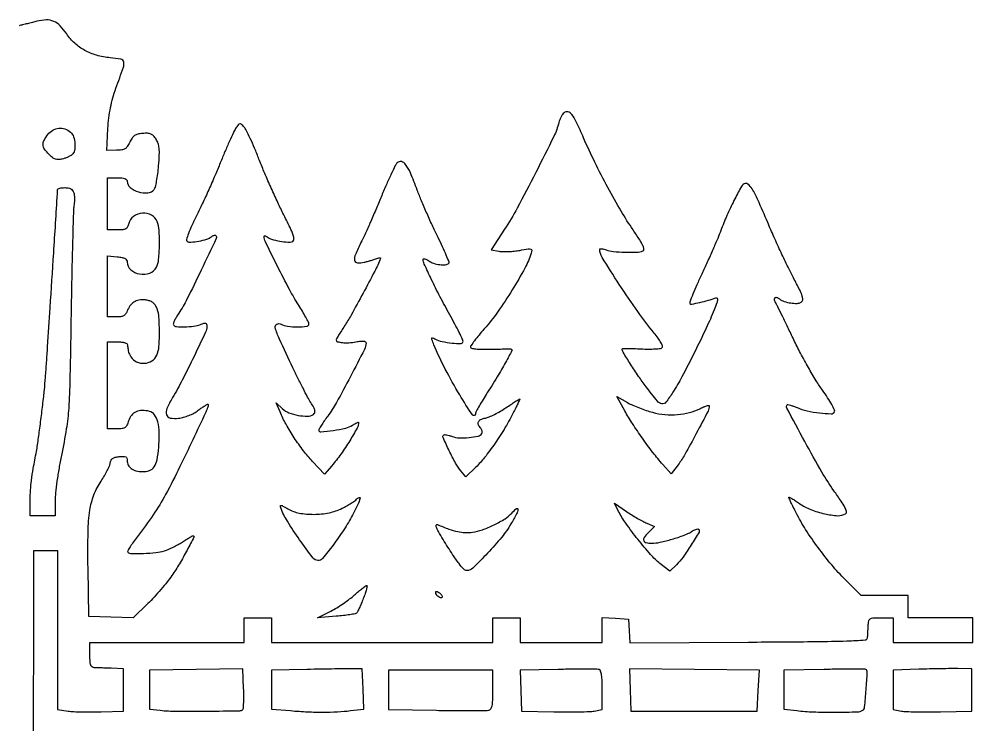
# Model space of a CAD drawing. Extents: x 123 to 893, y 112 to 937.
# Drawn here: x 509.5 to 893, y 652.9 to 936.8 of the extents above; entities that cross this region are included whole.
import ezdxf

# ---------------------------------------------------------------- set-up
doc = ezdxf.new("R2010")
doc.units = 0

msp = doc.modelspace()

# ---------------------------------------------------------------- linework, layer by layer
for points in [[(515.022414, 522.362296, 0.000001), (515.095159, 551.728108, 0.000021), (515.174312, 584.257832, 0.000013), (515.265378, 622.749944), (515.5, 722.999887), (520.25, 722.999944), (525, 723), (525, 691.061273), (525, 659.122546), (529.25, 658.502141, 0.023402), (531.478008, 658.282739, 0.006969), (534.895312, 658.154787, 0.006973), (538.742587, 658.118078, 0.007482), (542.5, 658.190868), (551.5, 658.5), (551.5, 667), (551.5, 675.5), (546.5, 675.681021, -0.000101), (544.457416, 675.755384, -0.000107), (542.454687, 675.82913, -0.000102), (540.730096, 675.893355, -0.000492), (539.75, 675.931021, -0.148106), (538.881027, 676.232039, -0.153905), (538.340949, 676.960701, -0.070269), (538.068353, 678.362095, -0.012954), (538, 681), (538, 686), (569, 686), (600, 686), (600, 691), (600, 696), (605.5, 696), (611, 696), (611, 691), (611, 686), (655.5, 686), (700, 686), (700, 691), (700, 696), (705.5, 696), (711, 696), (711, 691), (711, 686), (727.5, 686), (744, 686), (744, 691.05226), (744, 696.104519), (749.25, 695.80226), (754.5, 695.5), (754.805186, 690.740337), (755.110372, 685.980674), (802.805186, 686.240337, 0.000846), (829.925485, 686.433877, 0.006986), (842.254449, 686.715038, 0.00675), (849.700605, 687.089704, 0.369993), (850.63465, 688, 0.007176), (850.694134, 688.789774, 0.00206), (850.763631, 690.014063, 0.002073), (850.830606, 691.395707, 0.002204), (850.88465, 692.75, -0.032123), (851.085818, 694.761032, -0.21337), (851.628643, 695.581733, -0.132279), (852.759647, 695.935279, -0.009986), (856, 696), (861, 696), (861, 691), (861, 686), (877, 686), (893, 686), (893, 691), (893, 696), (880, 696), (867, 696), (867, 700.5), (867, 705), (857.550767, 705), (848.101534, 705), (841.667196, 711.371297, -0.02248), (836.229105, 717.263174, -0.016509), (830.725783, 724.246804, -0.016609), (825.747988, 731.50458, -0.024388), (821.909371, 738.221483, -0.003345), (820.794449, 740.450846, -0.005028), (819.854628, 742.411479, -0.002169), (819.077525, 744.094376, -0.107475), (819, 744.450876, -0.566067), (819.155405, 744.544158, -0.009019), (820.248438, 743.93617, -0.013663), (821.619458, 743.089954, -0.007539), (823.25, 741.985454, 0.058939), (827.772135, 739.55758, 0.039133), (833.40921, 737.833876, 0.038225), (838.719203, 737.074141, 0.159034), (841.81287, 737.863185, 0.322183), (842.145359, 738.690158, 0.05782), (841.530542, 740.340567, 0.030625), (840.006161, 742.922459, 0.006947), (837.097422, 747.097872, -0.024873), (832.289688, 754.555481, -0.006665), (825.406899, 766.873067, -0.001488), (818.163719, 780.34693, -0.33019), (818.364522, 781.697856, -0.264459), (818.631403, 781.771234, -0.010373), (819.648008, 781.490419, -0.016023), (820.876955, 781.080024, -0.01036), (822.272681, 780.530533, 0.044241), (826.314187, 779.247709, 0.026241), (831.303184, 778.409487, 0.018717), (835.968478, 778.051614, 0.270403), (837.377181, 778.801274, 0.259139), (837.410823, 779.52501, 0.011907), (836.219099, 781.789253, 0.017263), (834.58703, 784.49463, 0.011253), (832.527795, 787.50559, -0.018482), (829.995046, 791.326282, -0.007777), (826.863399, 796.636041, -0.007682), (823.687982, 802.421596, -0.009921), (820.961504, 807.832424, 0.000767), (818.562145, 812.819195, 0.001036), (816.375825, 817.321567, 0.000698), (814.527678, 821.09419, 0.011323), (813.875952, 822.347379, -0.054128), (813.28035, 823.779786, -0.229138), (813.428398, 824.671133, -0.339009), (814.116923, 824.885632, -0.081861), (815.225834, 824.257973, 0.089705), (817.089807, 823.240937, 0.043672), (819.736531, 822.612116, 0.043301), (822.343757, 822.457004, 0.136922), (824, 822.968027, 0.234366), (824.549992, 823.887747, 0.098112), (824.376811, 825.360241, 0.038064), (823.357188, 827.8495, 0.005537), (820.848644, 832.716252, -0.009034), (818.664685, 837.027067, -0.003823), (815.883626, 842.885399, -0.003781), (813.008092, 849.188392, -0.004933), (810.478145, 855, 0.004569), (806.506623, 864.14127, 0.031278), (804.234125, 868.490067, 0.08254), (802.563809, 870.438188, 0.323332), (801.073583, 870.545477, 0.130351), (799.698807, 869.093173, 0.008185), (796.939996, 863.824545, 0.012621), (794.095555, 857.794523, 0.013738), (791.643167, 851.79519, -0.009495), (790.375206, 848.616609, -0.003218), (788.413489, 844.04051, -0.003199), (786.180258, 839.010311, -0.003673), (783.981751, 834.236333, 0.005525), (781.994416, 829.878472, 0.008905), (780.409445, 826.119201, 0.003332), (779.144337, 822.90076, 0.296579), (779.246059, 822.420608, 0.246717), (780.006598, 822.183989, 0.008082), (783.231752, 822.832084, 0.015796), (786.62966, 823.685468, 0.022193), (789.59504, 824.674844, -0.280765), (790.135718, 824.575882, -0.248773), (790.336808, 824.032905, -0.053202), (789.99922, 822.648998, -0.007322), (788.952317, 819.869458, -0.015961), (785.782742, 812.512096, -0.006285), (780.971168, 802.583489, -0.006104), (775.99334, 792.928934, -0.020162), (772.384309, 786.749074, -0.020757), (769.533186, 782.67319, -0.287549), (767.923079, 782.06916, -0.173468), (766.142203, 783.147848, -0.007548), (761.564627, 788.954595, -0.013441), (758.564118, 793.10812, -0.008917), (755.337171, 798.023945, -0.004043), (752.358782, 802.828065, -0.13758), (752, 804.107291, -0.408662), (752.162926, 804.273341, -0.00315), (754.228487, 804.299557, -0.008892), (756.677358, 804.271657, -0.00532), (759.58634, 804.155773, 0.011553), (762.557944, 804.074478, 0.016253), (765.208371, 804.149392, 0.01246), (767.371071, 804.335147, 0.170319), (768.072011, 804.672011, 0.293811), (768.212344, 805.31817, 0.035778), (767.579321, 806.701348, 0.031357), (766.461855, 808.470254, 0.016301), (764.863124, 810.535671, -0.018557), (758.265683, 819.13885, -0.010282), (750.830902, 830.087493, -0.005112), (743.921765, 840.968279, -0.139781), (743, 844.201034, -0.363916), (743.182899, 844.419047, -0.065725), (743.753498, 844.443864, -0.044687), (744.581177, 844.295721, -0.024229), (745.5651, 843.975249, 0.067215), (748.376077, 843.319766, 0.016817), (753.090026, 843.030749, 0.015967), (757.783896, 843.051057, 0.082726), (760.316482, 843.567951, 0.341449), (760.741844, 844.267507, 0.081432), (760.347711, 845.668349, 0.034799), (759.052664, 848.003609, 0.006824), (756.381519, 851.996877, -0.017589), (751.56939, 859.537161, -0.009813), (746.221117, 869.026602, -0.009557), (740.982071, 879.226788, -0.011554), (736.473037, 889, 0.007859), (733.528334, 895.50857, 0.054414), (731.702808, 898.490668, 0.169184), (730.19039, 899.476309, 0.238129), (728.648302, 899.123079, 0.065753), (728.043511, 898.469643, 0.029688), (727.426086, 897.476203, 0.028759), (726.889694, 896.334523, 0.034865), (726.526651, 895.208982, -0.053056), (724.488527, 889.596358, -0.003981), (717.24021, 875.050815, -0.005676), (709.765041, 860.748845, -0.022729), (704.701112, 852.270567), (699.263817, 844.041134), (702.453227, 843.442797, 0.040737), (704.037304, 843.277429, 0.015994), (706.234486, 843.298078, 0.015707), (708.620523, 843.472076, 0.018899), (710.846851, 843.790356, -0.005277), (714.201909, 844.363649, -0.103045), (715.245695, 844.314891, -0.354878), (715.608403, 843.82439, -0.063436), (715.398847, 842.618126, -0.050154), (712.890643, 836.667959, -0.013848), (707.781688, 827.885067, -0.014586), (701.903207, 818.984906, -0.027064), (696.550057, 812.186245, 0.007482), (694.423564, 809.692877, 0.010887), (692.630329, 807.4267, 0.006671), (691.205456, 805.49, 0.156499), (691, 804.849664, 0.358012), (691.351713, 804.421421, 0.022147), (693.097811, 804.155146, 0.022643), (695.541743, 804.004003, 0.010251), (698.75, 804.016886, -0.001482), (701.779071, 804.082181, -0.002122), (704.465308, 804.120714, -0.001143), (706.738163, 804.138469, -0.032644), (707.323391, 804.103467, -0.521588), (707.645901, 803.490367, -0.006074), (705.118243, 798.744981, -0.01152), (701.734301, 792.897591, -0.006162), (697.300266, 785.824894, 0.007692), (695.653, 783.179395, 0.01064), (694.263203, 780.753511, 0.007467), (693.182548, 778.698108, 0.117819), (693, 777.934164, -0.73854), (691.815161, 777.56954, -0.014372), (686.646611, 785.662659, -0.015553), (680.882619, 796.003733, -0.020379), (676.308725, 805.804568, -0.005154), (675.465415, 807.882201, -0.136845), (675.404254, 808.47232, -0.471469), (675.6925, 808.637719, -0.029612), (676.71378, 808.182387, 0.065238), (679.615641, 807.128686, 0.030667), (683.564676, 806.504753, 0.024093), (687.229778, 806.331593, 0.413931), (688, 807.102559, 0.11088), (687.816176, 807.921301, 0.004126), (686.43358, 810.783726, 0.007304), (684.710608, 814.152, 0.005052), (682.667508, 817.913832, -0.006855), (678.727828, 825.23051, -0.00835), (675.249314, 832.189694, -0.004986), (672.416264, 838.256978, -0.107126), (672, 840.177547, -0.361002), (672.186028, 840.401624, -0.114858), (672.652861, 840.381217, -0.057843), (673.369044, 840.088535, -0.026881), (674.222506, 839.556704, 0.07647), (676.151813, 838.604743, 0.046682), (678.639598, 838.068159, 0.046655), (680.969633, 838.007807, 0.181466), (682.261113, 838.594446, 0.297786), (682.366842, 839.099028, 0.00497), (681.250149, 841.876797, 0.010981), (679.809104, 845.155167, 0.006854), (677.984782, 848.933651, -0.007599), (675.864354, 853.342173, -0.004772), (673.513462, 858.556281, -0.004789), (671.297383, 863.733368, -0.008732), (669.603084, 868.007409, 0.009939), (666.823011, 874.971311, 0.058684), (664.885033, 878.38023, 0.183245), (663.215737, 879.460013, 0.255328), (661.54407, 878.964286, 0.080128), (660.754615, 877.864576, 0.005237), (659.036928, 874.328876, 0.007501), (657.088139, 870.04301, 0.005523), (655.053619, 865.2404, -0.003493), (652.900485, 860.099784, -0.00312), (650.594252, 854.791766, -0.00313), (648.462327, 850.048053, -0.009712), (646.942549, 846.88619, 0.016403), (644.717485, 842.093818, 0.14029), (644.429845, 839.769242, 0.346947), (645.512041, 838.76663, 0.078775), (648.183922, 838.975156, 0.007907), (649.591783, 839.336031, 0.00654), (651.080047, 839.763698, 0.006611), (652.434828, 840.191885, 0.017571), (653.38645, 840.544097, -0.030531), (654.099677, 840.787264, -0.089673), (654.61445, 840.83303, -0.234143), (654.855694, 840.685056, -0.247858), (654.876321, 840.40935, -0.017029), (652.483136, 835.395031, -0.003326), (647.808491, 826.54601, -0.003156), (643.023896, 817.766355, -0.019777), (640.375696, 813.396495, 0.004455), (639.082096, 811.40239, 0.006676), (637.991611, 809.636497, 0.003121), (637.096896, 808.122038, 0.132612), (637, 807.763126, 0.335107), (637.531975, 807.058522, 0.04481), (639.479338, 806.688342, 0.039766), (642.076109, 806.639511, 0.030053), (644.908512, 806.98327, -0.015382), (646.825569, 807.273209, -0.056821), (648.047941, 807.280326, -0.120486), (648.737796, 807.030451, -0.250943), (649, 806.540915, -0.118325), (648.383065, 803.970454, -0.002842), (642.709603, 792.986838, -0.006149), (637.120015, 782.626822, -0.031549), (633.596552, 777.13153, 0.006848), (632.218609, 775.199474, 0.009851), (631.056487, 773.449216, 0.006073), (630.134349, 771.959545, 0.136372), (630, 771.47612, 0.441791), (630.795351, 770.751666, 0.012944), (635.832999, 771.354584, 0.020041), (640.835687, 772.291191, 0.088955), (643.577456, 773.458794, -0.011094), (644.50704, 774.038819, -0.02068), (645.288378, 774.459912, -0.019738), (645.880153, 774.719572, -0.52852), (646, 774.637863, -0.125874), (645.396384, 772.278156, -0.012713), (642.460301, 767.224143, -0.016753), (638.882024, 761.824171, -0.02162), (635.225982, 757.13234), (632.359462, 753.764679), (627.538796, 758.856215, -0.025698), (623.824012, 763.207115, -0.018536), (620.124419, 768.4086, -0.018638), (616.852545, 773.81894, -0.02772), (614.439609, 778.798779), (612.928206, 782.416075), (615.401838, 780.092218, 0.09736), (617.971772, 778.480708, 0.046469), (621.742675, 777.424473, 0.046201), (625.48471, 777.094716, 0.148817), (627.84575, 777.824827, 0.148924), (628.378937, 778.48451, 0.152416), (628.447475, 779.322875, 0.070793), (627.981108, 780.553354, 0.013567), (626.769159, 782.618194, -0.016015), (625.531477, 784.750722, -0.004046), (623.659135, 788.297219, -0.004124), (621.584806, 792.386806, -0.004155), (619.583427, 796.5, -0.003471), (614.151597, 808.110208, -0.04192), (612.476959, 812.742952, -0.354991), (613.081801, 814.100441, -0.244931), (614.848612, 814.08102, 0.092316), (617.471699, 813.248615, 0.032171), (621.443913, 813.014554, 0.026307), (625.185627, 813.232059, 0.382159), (626, 814.141937, 0.117188), (625.827821, 814.866475, 0.006875), (624.773629, 816.889549, 0.010093), (623.424409, 819.277437, 0.007243), (621.82512, 821.891937, -0.018437), (618.239418, 828.05981, -0.006007), (613.396191, 837.41499, -0.002411), (608.537291, 847.200515, -0.110339), (608.014375, 849.372445, -0.221457), (608.119968, 849.609276, -0.21437), (608.37141, 849.685177, -0.101159), (608.770611, 849.548077, -0.039562), (609.25, 849.211931, 0.102227), (611.056825, 848.255452, 0.026287), (614.288696, 847.496826, 0.025905), (617.570159, 847.080497, 0.11065), (619.51121, 847.365928, 0.326665), (620.032612, 848.174194, 0.068112), (619.686136, 849.932347, 0.029206), (618.435099, 852.984645, 0.004765), (615.612705, 858.725806, -0.007659), (613.228375, 863.647605, -0.004581), (610.537917, 869.566331, -0.004585), (607.966856, 875.509246, -0.007941), (605.954601, 880.5, 0.007564), (604.204886, 884.84907, 0.009524), (602.448182, 888.818159, 0.007903), (600.866521, 892.079664, 0.071954), (599.962531, 893.370328, 0.02149), (598.822892, 894.482413, 0.232035), (598.220592, 894.651822, 0.190391), (597.64678, 894.293593, 0.014097), (596.569592, 892.746556, 0.035181), (595.690232, 891.173383, 0.004572), (594.085512, 887.676472, 0.005309), (592.26118, 883.484398, 0.004414), (590.407976, 878.989051, -0.006029), (588.317068, 873.963226, -0.003815), (585.763876, 868.151562, -0.003831), (583.167972, 862.479807, -0.007054), (580.955925, 857.91217, 0.00833), (578.949989, 853.743028, 0.01926), (577.618552, 850.53384, 0.017024), (576.820284, 848.130721, 0.338031), (577.080531, 847.450229, 0.16111), (578.615767, 847.084119, 0.024105), (581.802855, 847.512391, 0.026813), (584.976589, 848.273574, 0.10075), (586.774166, 849.231987, -0.043926), (587.301721, 849.595124, -0.060225), (587.83318, 849.816544, -0.07574), (588.288842, 849.872996, -0.191664), (588.590065, 849.743269, -0.316376), (588.786701, 848.615167, -0.001147), (582.697821, 835.766501, -0.005119), (577.013334, 824.149618, -0.032895), (573.702174, 818.512337, 0.017959), (572.738368, 816.978223, 0.025849), (572.007452, 815.551111, 0.023992), (571.542364, 814.364939, 0.223427), (571.603243, 813.83295, 0.239253), (572.743606, 813.137634, 0.022755), (576.107623, 813.028717, 0.029114), (579.689924, 813.284741, 0.058507), (582.4349, 813.975249, -0.019203), (583.828704, 814.444763, -0.143968), (584.518261, 814.44514, -0.260535), (584.879203, 814.077078, -0.067908), (584.990817, 813.225249, -0.108094), (584.462073, 810.868233, -0.00287), (579.865525, 801.14911, -0.006719), (575.12581, 791.605189, -0.015223), (571.227254, 784.549987, 0.028866), (568.94785, 780.145327, 0.177618), (568.776506, 777.639158, 0.289173), (570.236765, 776.346739, 0.068545), (573.639946, 776.262884, 0.038885), (575.648091, 776.649031, 0.029481), (577.773464, 777.36907, 0.029347), (579.81185, 778.339353, 0.037181), (581.559297, 779.477431, -0.010907), (582.955528, 780.494992, -0.017603), (584.191591, 781.292115, -0.011786), (585.217995, 781.871645, -0.330232), (585.504209, 781.829124, -0.258795), (585.585959, 781.543672, -0.017244), (585.357256, 780.69097, -0.021396), (584.988555, 779.646383, -0.014109), (584.480365, 778.478137, -0.00233), (574.194394, 756.808921, -0.013674), (568.430999, 745.607388, -0.022947), (563.455827, 737.463957, -0.016004), (557.143593, 728.739276, 0.010126), (555.475955, 726.490424, 0.016409), (554.161619, 724.506057, 0.010331), (553.188892, 722.85168, 0.335908), (553.24882, 722.417847, 0.19775), (554.620248, 721.846185, 0.010021), (559.556464, 721.92303, 0.016662), (564.510413, 722.265042, 0.046732), (567.918227, 722.940407, 0.027938), (569.499413, 723.508467, 0.013604), (571.451635, 724.399001, 0.013448), (573.438302, 725.438508, 0.018913), (575.146787, 726.478441, -0.00605), (576.645764, 727.444543, -0.008733), (577.995956, 728.259292, -0.005159), (579.144357, 728.909457, -0.126884), (579.495406, 729, -0.560373), (579.819912, 728.469826, -0.004542), (577.069194, 723.203899, -0.011696), (573.992205, 717.752362, -0.015958), (570.951749, 713, -0.018008), (569.086514, 710.479462, -0.008936), (566.551807, 707.414359, -0.008857), (563.807922, 704.3269, -0.01284), (561.269204, 701.708456), (555.358041, 695.916912), (546.429021, 696.208456), (537.5, 696.5), (537.227589, 715.983562, -0.007644), (537.246719, 730.61246, -0.033238), (537.965544, 739.248217, -0.05444), (539.59414, 745.413148, -0.056384), (542.502341, 751.003479, 0.014868), (543.811133, 753.078994, 0.015762), (544.967669, 755.189232, 0.015542), (545.846803, 757.062701, 0.06675), (546.179983, 758.246444, -0.07478), (546.510186, 759.351586, -0.127635), (547.122289, 760.087928, -0.098895), (548.137265, 760.548792, -0.033252), (549.75, 760.813358, -0.02224), (551.464482, 760.901988, -0.118412), (552.371745, 760.690945, -0.197299), (552.840189, 760.153519, -0.082016), (553, 759.185803, 0.117039), (553.420186, 757.415325, 0.118247), (554.590234, 756.030237, 0.096155), (556.485088, 755.132988, 0.055581), (558.991066, 754.781191, 0.090566), (561.904331, 755.228091, 0.161592), (563.809767, 756.686466, 0.103803), (564.980786, 759.533277, 0.025476), (565.653068, 764.579612, 0.023407), (565.860475, 770.555191, 0.059807), (565.293002, 774.842915, 0.094155), (563.986904, 777.625811, 0.174957), (561.95173, 779.011642, 0.063829), (558.984855, 779.38121, 0.10543), (556.526642, 778.847892, 0.118848), (554.696447, 777.426553, 0.096543), (553.543203, 775.218977, -0.033856), (552.869951, 773.411746, -0.138607), (552.123614, 772.525214, -0.124483), (550.977338, 772.109522, -0.025056), (548.793203, 772), (545, 772), (545, 789.5), (545, 807), (549, 807, -0.024112), (550.673312, 806.919258, -0.049654), (551.957875, 806.664666, -0.071452), (552.803178, 806.269244, -0.228499), (553.11535, 805.75, 0.009716), (553.313775, 803.977001, 0.037157), (553.540105, 802.889351, 0.047608), (553.894542, 801.987814, 0.023968), (554.5, 800.924589, 0.143578), (556.775595, 798.92871, 0.126192), (559.890944, 798.349751, 0.12639), (562.896666, 799.341674, 0.144255), (564.874531, 801.62397, 0.089935), (565.759388, 805.116438, 0.019282), (565.948863, 811.389682, 0.018971), (565.658849, 817.648732, 0.095788), (564.712454, 821, 0.060304), (563.943805, 822.15627, 0.077442), (562.975793, 822.986746, 0.07152), (561.738373, 823.527072, 0.043164), (560.161872, 823.818231, 0.064365), (557.671308, 823.738006, 0.099824), (555.665011, 822.98342, 0.099346), (554.101484, 821.506936, 0.063249), (552.920575, 819.291097, -0.067694), (552.309184, 818.167959, -0.114661), (551.50016, 817.474283, -0.090025), (550.323944, 817.109282, -0.030342), (548.524751, 817), (545, 817), (545, 829.276426), (545, 841.552852), (549, 841.17139, -0.021557), (550.939335, 840.901686, -0.076737), (552.120471, 840.491216, -0.133869), (552.763195, 839.887886, -0.138589), (553, 839.049952, 0.215692), (554.381873, 835.995632, 0.137807), (557.954285, 834.282467, 0.130469), (562.044774, 834.635964, 0.192033), (564.712454, 837, 0.093159), (565.622197, 840.158473, 0.019282), (565.947896, 845.958051, 0.020209), (565.813974, 851.812277, 0.07515), (565.03537, 855.406971, 0.184171), (562.784503, 857.934412, 0.138834), (559.109169, 858.691116, 0.137015), (555.547044, 857.410223, 0.178709), (553.607659, 854.572926, -0.055951), (553.093707, 853.197865, -0.149552), (552.375816, 852.452131, -0.106263), (551.198039, 852.093233, -0.021017), (548.980948, 852), (545, 852), (545, 862.5), (545, 873), (549, 873, -0.020916), (550.83912, 872.923032, -0.064934), (552.05, 872.660714, -0.116793), (552.743695, 872.21062, -0.193022), (553, 871.571429, 0.223998), (554.177071, 869.075847, 0.099993), (557.458934, 867.325215, 0.096601), (561.257268, 866.95139, 0.198438), (563.85402, 868.324105, 0.11577), (564.317978, 869.255366, 0.012164), (564.822538, 871.653536, 0.014542), (565.276813, 874.580771, 0.011173), (565.607953, 877.798957, 0.008696), (565.885206, 882.208067, 0.035441), (565.816921, 884.891226, 0.05737), (565.404026, 886.819794, 0.063715), (564.571235, 888.531625, 0.044634), (563.529419, 889.848659, 0.103455), (562.498782, 890.563115, 0.091315), (561.185256, 890.853893, 0.02968), (559.189748, 890.806773, 0.034422), (557.208665, 890.503779, 0.09463), (555.917085, 889.94352, 0.0972), (554.942758, 888.956694, 0.037587), (554, 887.271642, -0.034351), (553.029516, 885.510409, -0.114442), (552.088008, 884.596363, -0.106816), (550.802291, 884.156144, -0.02788), (548.611294, 884.021642), (544.722589, 884), (545.230131, 892.75, -0.015864), (545.621843, 897.106896, -0.018696), (546.276575, 901.195759, -0.019214), (547.215463, 905.124347, -0.018777), (548.459341, 909, 0.003943), (551.43704, 917.411805, 0.13075), (551.590609, 919.53171, 0.307915), (550.478266, 920.644682, 0.024467), (546.131671, 921.254344, -0.046018), (540.690133, 922.258042, -0.056763), (535.917203, 924.207587, -0.059675), (531.895906, 927.080798, -0.060046), (528.676426, 930.816985, 0.043006), (526.026985, 934.111753, 0.101362), (523.446121, 935.898508, 0.108759), (520.490434, 936.457277, 0.054285), (516.700753, 935.92985, 0.000076), (514.873053, 935.469189, 0.000056), (512.852721, 934.959407, 0.000057), (510.94527, 934.477647, 0.000129), (509.5, 934.112048, -0.060297)], [(482.524769, 705.515523, -0.000137), (482.25, 614.893214)]]:
    msp.add_lwpolyline(points, format="xyb")
for points in [[(530.171259, 891.345012, -0.128802), (531.40599, 889.456456, -0.065151), (531.954255, 886.647004, -0.066644), (531.759883, 883.893759, -0.170242), (530.744406, 882.202839, -0.051191), (530.077019, 881.755568, -0.019454), (529.066255, 881.268265, -0.019027), (527.918263, 880.81998, -0.022087), (526.794729, 880.484616, -0.054594), (525.339238, 880.284216, -0.093008), (524.130412, 880.476489, -0.079511), (522.948329, 881.125192, -0.031211), (521.550323, 882.358768, -0.042724), (519.745744, 884.501229, -0.139649), (519.138758, 886.233096, -0.139693), (519.535575, 888.024523, -0.042761), (521.07258, 890.365141, -0.092049), (523.083899, 892.13169, -0.107875), (525.487852, 892.934204, -0.110599), (527.960555, 892.653536, -0.1009)], [(531.507132, 866.977529, -0.0476), (531.716006, 866.008035, -0.023396), (531.804723, 864.747947, -0.022974), (531.774923, 863.419888, -0.030917), (531.618806, 862.227529, 0.04028), (531.390125, 860.184898, 0.000716), (531.063711, 849.138712, 0.00179), (530.747741, 836.259806, 0.001192), (530.473704, 821.5, -0.000964), (529.937177, 791.872516, -0.011324), (529.444811, 780.343998, -0.023552), (528.496578, 771.945253, -0.011416), (526.536109, 761.313628, 0.008719), (525.565237, 756.203255, 0.008056), (524.744982, 750.925813, 0.008072), (524.166212, 746.202898, 0.026455), (524, 743.063628), (524, 737), (519, 737), (514, 737), (514, 743.316341, -0.014838), (514.120574, 747.378432, -0.016656), (514.482354, 751.27178, -0.012309), (515.19838, 755.990856, -0.004003), (516.483151, 762.925006, 0.013084), (516.923471, 765.568645, 0.001571), (517.724, 771.430155, 0.001935), (518.599082, 778.190824, 0.0019), (519.427394, 785, 0.008375), (519.692721, 787.631124, 0.001373), (520.10677, 792.73125, 0.001511), (520.559403, 798.735768, 0.001332), (520.995814, 805, 0.000677), (522.03053, 820.765823, 0.000258), (523.431306, 842.738107, 0.000034), (524.937845, 866.589135, 0.014203), (524.995347, 868.25, -0.291556), (525.182815, 868.540179, -0.044987), (525.860088, 868.779688, -0.038378), (526.808434, 868.945681, -0.024145), (527.932612, 869, -0.042113), (529.309689, 868.883808, -0.086853), (530.32481, 868.522866, -0.104505), (531.038064, 867.893311, -0.083207)], [(708.46116, 778.923353, -0.017841), (704.974391, 772.611573, -0.015062), (700.853644, 766.189717, -0.015452), (696.695756, 760.505281, -0.035906), (693.160106, 756.587748), (689.083353, 752.675496), (687.116267, 755.087748, -0.045036), (685.016997, 758.195537, -0.014033), (682.434583, 763.204598, -0.006138), (679.989268, 768.457699, -0.311746), (680.183006, 769.516339, -0.210622), (680.559985, 769.662652, -0.02937), (681.412663, 769.573932, -0.029436), (682.465544, 769.337102, -0.021036), (683.611312, 768.95464, 0.081369), (686.482168, 768.367127, 0.034645), (690.415676, 768.484309, 0.030778), (694.097888, 769.080736, 0.201436), (695.589559, 770.14491, 0.116138), (695.748882, 770.621951, 0.077668), (695.711954, 771.198797, 0.071306), (695.490548, 771.784655, 0.070542), (695.112868, 772.287132, -0.08783), (694.16934, 773.636574, -0.221105), (694.169611, 774.807629, -0.178849), (695.1079, 775.738447, -0.057576), (697.00331, 776.350662, 0.051014), (698.50712, 776.81475, 0.015757), (700.661692, 777.810154, 0.01558), (703.015969, 779.082435, 0.016518), (705.239962, 780.475662, -0.002319), (707.266234, 781.826614, -0.003661), (709.018316, 782.964726, -0.000958), (710.553661, 783.942003, -0.142178), (710.753497, 784, -0.541726), (710.817309, 783.902147, -0.002265), (710.195703, 782.508735, -0.007102), (709.427725, 780.870401, -0.00412)], [(764.133923, 778.637367, 0.040794), (769.17272, 777.75549, 0.042224), (774.229211, 777.718472, 0.044042), (779.007478, 778.514638, 0.054707), (783.218071, 780.111251, -0.017033), (784.669221, 780.790318, -0.032023), (785.889058, 781.221264, -0.040978), (786.762892, 781.39264, -0.447337), (787, 781.180651, -0.119811), (786.505489, 779.146566, -0.002662), (781.790313, 770.140104, -0.00568), (777.174576, 761.670555, -0.03533), (774.462076, 757.539166), (771.637485, 753.835937), (768.298604, 757.667968, -0.015183), (764.360663, 762.474709, -0.010019), (760.117262, 768.222242, -0.010055), (756.144025, 774.082263, -0.016392), (753.040712, 779.225103), (749.837185, 784.950206), (754.174706, 782.525919, 0.022541), (756.238692, 781.491506, 0.011817), (758.889453, 780.383639, 0.011732), (761.665278, 779.374211, 0.017631)], [(643.588781, 737.32351, -0.023563), (640.106973, 731.412338, -0.017841), (635.761861, 725.262518, -0.010441), (631.451678, 719.840657, -0.23274), (629.668983, 719.042596, -0.225512), (627.625334, 720.10661, -0.008125), (622.289632, 727.410606, -0.015126), (617.363007, 734.858276, -0.048744), (614.746625, 740.182467, -0.074634), (614.579621, 740.964645, -0.470971), (614.838618, 741.20682, -0.095108), (615.594981, 740.957756, -0.006323), (617.588321, 739.815388, 0.087862), (622.116214, 738.122587, 0.048149), (628.034563, 737.610711, 0.0471), (634.160931, 738.250653, 0.066341), (639.349373, 740.031875, 0.0119), (641.242774, 741.034474, 0.013292), (643.016614, 742.091427, 0.012666), (644.475644, 743.066805, 0.065961), (645.184624, 743.722459, -0.135755), (646.18984, 744.422352, -0.597242), (646.594387, 744.054132, -0.049613), (645.685979, 741.514811, -0.010624)], [(761.849374, 734.062391), (765.021274, 732.748547), (762.526249, 730.253522, 0.039929), (760.870129, 728.309436, 0.23767), (760.665223, 727.03228, 0.272896), (761.56156, 726.229519, 0.049431), (763.877516, 726, 0.054431), (767.190242, 726.361699, 0.016723), (772.068983, 727.612385, 0.016719), (776.852877, 729.186193, 0.054501), (779.836764, 730.665141, -0.02584), (780.772073, 731.197417, -0.037603), (781.649291, 731.55856, -0.042064), (782.364495, 731.726997, -0.237472), (782.725658, 731.607676, -0.340684), (782.87387, 730.46238, -0.007376), (779.773547, 725.322475, -0.015834), (776.487794, 720.406346, -0.046527), (773.82544, 717.332761), (771.11778, 714.738658), (767.164531, 717.869689, -0.044865), (763.433515, 721.412447, -0.01273), (758.296866, 727.558808, -0.013051), (753.436989, 734.023998, -0.03805), (750.556454, 738.803156), (748.893664, 742.106312), (753.785569, 738.741274, 0.010401), (755.891015, 737.356603, 0.008796), (758.172223, 735.978774, 0.008896), (760.296818, 734.796031, 0.024373)], [(707.246791, 733.75, -0.039397), (703.564389, 728.475099, -0.016775), (697.86966, 722.005043, -0.009945), (691.949611, 715.962819, -0.196399), (689.592975, 715, -0.203209), (688.307758, 715.544834, -0.028554), (686.384223, 717.774656, -0.020727), (683.793383, 721.456071, -0.005638), (680.009856, 727.483896, -0.006945), (678.092616, 730.716288, -0.037956), (677.217358, 732.548796, -0.184257), (677.213387, 733.299748, -0.426096), (677.678504, 733.499728, 0.013285), (682.336403, 731.677174, 0.03286), (685.857977, 730.661843, 0.042703), (688.867979, 730.269382, 0.04461), (691.85629, 730.403527, 0.05421), (695.759012, 731.36825, 0.026412), (700.48442, 733.385426, 0.026165), (704.875703, 735.833605, 0.068689), (707.632997, 738.14696, -0.038335), (709.502772, 739.919112, -0.662472), (710.045191, 739.631031, -0.100669), (709.492089, 737.7658, -0.01044)], [(647.91389, 703.75, -0.006592), (647.076566, 701.693106, -0.008896), (646.261882, 699.856833, -0.006434), (645.536662, 698.348704, -0.090382), (645.178482, 697.869007, -0.143786), (644.62999, 697.594838, -0.006279), (642.496179, 697.238731, -0.010224), (639.922805, 696.896118, -0.007076), (637, 696.609465), (629.5, 695.980917), (634.882412, 698.722095, 0.01941), (637.242931, 700.042048, 0.012278), (639.893283, 701.752961, 0.012329), (642.418221, 703.56488, 0.022152), (644.382412, 705.190623, -0.007757), (646.013385, 706.62162, -0.011105), (647.506485, 707.835112, -0.00719), (648.782721, 708.797019, -0.144947), (649.235408, 708.958987, -0.485225), (649.43174, 708.736483, -0.016985), (649.150568, 707.445765, -0.020069), (648.650416, 705.761055, -0.011174)], [(679.590697, 704.257364, -0.264952), (678.934546, 704.077607, -0.097357), (678.035287, 704.506143, -0.084765), (677.266453, 705.310438, -0.149534), (677, 706.181462, -0.176123), (677.121034, 706.514408, -0.256649), (677.405689, 706.625144, -0.110288), (677.879936, 706.451416, -0.030483), (678.524166, 705.979944, -0.030935), (679.075014, 705.46205, -0.05004), (679.466178, 704.952146, -0.066988), (679.658254, 704.52273, -0.274667)], [(580.75, 675.227935), (562, 674.955869), (562, 667.08297), (562, 659.210071), (566.25, 658.781788, 0.023295), (572.874748, 658.42469, 0.004407), (584.981361, 658.443384, 0.001029), (598.234854, 658.607953, 0.195218), (599.459428, 659.125783, 0.181797), (599.698204, 659.65269, 0.006665), (599.81526, 661.880793, 0.011398), (599.859156, 664.563116, 0.007673), (599.792449, 667.625783), (599.5, 675.5)], [(625.25, 675.222543), (611, 674.945087), (611, 667.119279), (611, 659.293472), (618.650878, 658.646736, 0.008999), (625.534867, 658.189425, 0.012144), (631.773804, 658.039355, 0.013312), (637.488447, 658.192894, 0.016513), (642.788119, 658.652498), (648.076238, 659.287611), (647.788119, 667.373358), (647.5, 675.459105), (643.5, 675.479553, 0.004152), (641.14464, 675.472034, 0.000646), (636.489062, 675.412491, 0.00072), (630.999034, 675.327271, 0.000627)], [(658, 667.040967), (658, 659.081935), (677.351191, 658.790967, 0.001675), (684.885782, 658.702924, 0.002469), (691.502307, 658.680448, 0.001136), (697.139747, 658.701943, 0.046923), (698.351191, 658.823324, 0.199784), (699.188604, 659.381613, 0.0981), (699.687801, 660.58633, 0.042215), (699.939163, 662.803742, 0.007124), (700, 667.073324), (700, 675), (679, 675), (658, 675)], [(726.209982, 675.223738), (710.919964, 674.947477), (711.209982, 666.723738), (711.5, 658.5), (724.5, 658.202215, 0.004687), (729.715593, 658.131647, 0.005582), (734.635937, 658.166126, 0.004869), (738.780206, 658.281816, 0.03573), (740.75, 658.497528), (744, 659.090626), (744, 666.938324, 0.009529), (743.931555, 670.52946, 0.028276), (743.698807, 672.981103, 0.038903), (743.325286, 674.583912, 0.251588), (742.75, 675.143011, 0.066872), (741.819952, 675.27848, 0.001554), (737.375745, 675.313983, 0.003424), (732.159592, 675.303716, 0.002312)], [(833.25, 675.225229), (817, 674.950457), (817, 667.11452), (817, 659.278582), (822.25, 658.647983, 0.02222), (828.738913, 658.159696, 0.008915), (837.640897, 658.045345, 0.004075), (846.641914, 658.163575, 0.137147), (848.677826, 658.779724, 0.230701), (849.46443, 660.060241, 0.005783), (850.066798, 667.061609, 0.005249), (850.517528, 674.121202, 0.280223), (849.904064, 675.262603, 0.133755), (849.558752, 675.356412, 0.000394), (844.845256, 675.34955, 0.00226), (839.508763, 675.313455, 0.001406)], [(871.25, 675.27524), (861, 674.930034), (861, 667.01033), (861, 659.090626), (864.25, 658.496998, 0.035401), (866.202482, 658.281569, 0.005093), (870.217188, 658.165378, 0.005759), (874.975895, 658.130971, 0.004893), (880, 658.201685), (892.5, 658.5), (892.5, 667), (892.5, 675.5), (887, 675.560223, 0.005435), (884.196532, 675.560446, 0.001826), (880.104688, 675.501351, 0.001816), (875.577586, 675.402988, 0.002077)]]:
    msp.add_lwpolyline(points, format="xyb", close=True)
msp.add_lwpolyline([(755.214012, 667), (755.5, 658.5), (780.856122, 658.5), (806.212243, 658.5), (806.682463, 666.717313), (807.152683, 674.934625), (781.040354, 675.217313), (754.928024, 675.5)], close=True)

doc.saveas('drawing.dxf')
